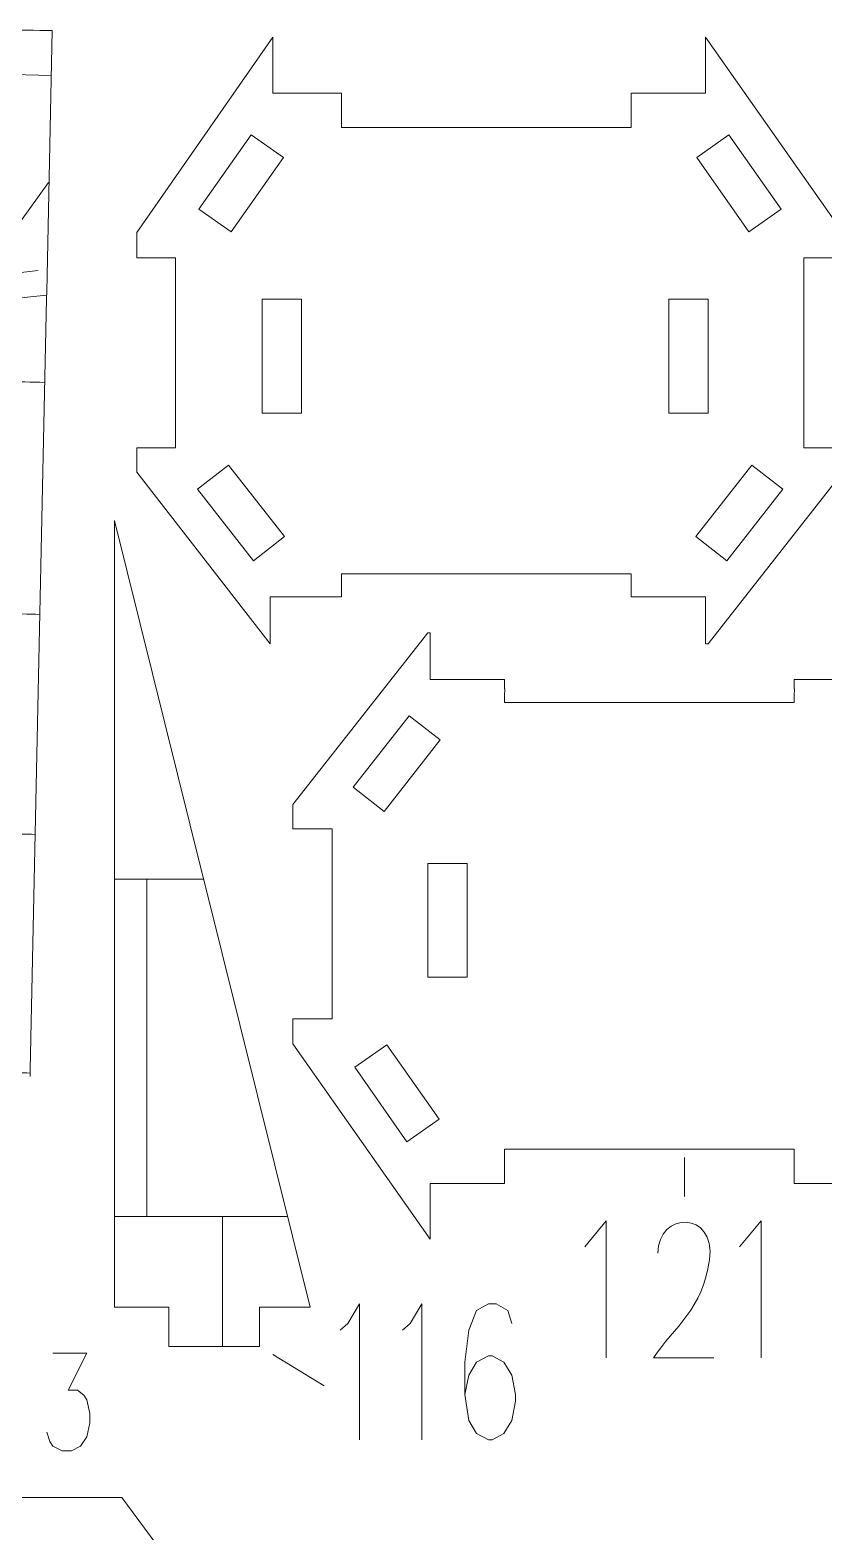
# Model space of a CAD drawing. Header units: millimetres. Extents: x -182 to 184, y -139 to 138.
# Drawn here: x -47 to 19.5, y 8.1 to 134.1 of the extents above; entities that cross this region are included whole.
import ezdxf

# ---------------------------------------------------------------- set-up
doc = ezdxf.new("R2010")
doc.units = ezdxf.units.MM
doc.header["$MEASUREMENT"] = 0
doc.layers.add('Layer 1', color=7, linetype='Continuous')

msp = doc.modelspace()

# ---------------------------------------------------------------- linework, layer by layer
at = {"layer": 'Layer 1', "lineweight": 9}
for points, knots in [([(-45.6388, 112.0878), (-45.6388, 112.0878), (-45.1727, 134.0087), (-45.1727, 134.0087), (-45.1727, 134.0087), (-46.5086, 134.0401), (-48.1155, 134.055), (-49.4509, 134.0479), (-49.4509, 134.0479), (-63.7022, 133.9591), (-77.8606, 131.6785), (-91.4339, 127.2764), (-91.4339, 127.2764), (-91.4339, 127.2764), (-90.6795, 124.6924), (-90.6795, 124.6924)], [0, 0, 0, 0, 0.2, 0.2, 0.2, 0.2, 0.4, 0.4, 0.4, 0.4, 0.6, 0.6, 0.6, 0.6, 1, 1, 1, 1]), ([(-20.9048, 127.8864), (-20.9048, 127.8864), (-20.9048, 128.7665), (-20.9048, 128.7665), (-20.9048, 128.7665), (-20.9048, 128.7665), (-26.6789, 128.7665), (-26.6789, 128.7665), (-26.6789, 128.7665), (-26.6789, 128.7665), (-26.6789, 133.4456), (-26.6789, 133.4456), (-26.6789, 133.4456), (-26.6789, 133.4456), (-38.0947, 117.0638), (-38.0947, 117.0638), (-38.0947, 117.0638), (-38.0947, 117.0638), (-38.0947, 114.9457), (-38.0947, 114.9457), (-38.0947, 114.9457), (-38.0947, 114.9457), (-34.8303, 114.9457), (-34.8303, 114.9457), (-34.8303, 114.9457), (-34.8303, 114.9457), (-34.8303, 99.0103), (-34.8303, 99.0103), (-34.8303, 99.0103), (-34.8303, 99.0103), (-38.0947, 99.0103), (-38.0947, 99.0103), (-38.0947, 99.0103), (-38.0947, 99.0103), (-38.0947, 96.9748), (-38.0947, 96.9748), (-38.0947, 96.9748), (-38.0947, 96.9748), (-26.8991, 82.5806), (-26.8991, 82.5806), (-26.8991, 82.5806), (-26.8991, 82.5806), (-26.8991, 86.5033), (-26.8991, 86.5033), (-26.8991, 86.5033), (-26.8991, 86.5033), (-20.9048, 86.5033), (-20.9048, 86.5033), (-20.9048, 86.5033), (-20.9048, 86.5033), (-20.9048, 87.1866), (-20.9048, 87.1866)], [0, 0, 0, 0, 0.07142857, 0.07142857, 0.07142857, 0.07142857, 0.14285714, 0.14285714, 0.14285714, 0.14285714, 0.21428571, 0.21428571, 0.21428571, 0.21428571, 0.28571429, 0.28571429, 0.28571429, 0.28571429, 0.35714286, 0.35714286, 0.35714286, 0.35714286, 0.42857143, 0.42857143, 0.42857143, 0.42857143, 0.5, 0.5, 0.5, 0.5, 0.57142857, 0.57142857, 0.57142857, 0.57142857, 0.64285714, 0.64285714, 0.64285714, 0.64285714, 0.71428571, 0.71428571, 0.71428571, 0.71428571, 0.78571429, 0.78571429, 0.78571429, 0.78571429, 0.85714286, 0.85714286, 0.85714286, 0.85714286, 1, 1, 1, 1]), ([(3.3919, 87.1866), (3.3919, 87.1866), (3.3919, 86.5033), (3.3919, 86.5033), (3.3919, 86.5033), (3.3919, 86.5033), (9.6212, 86.5033), (9.6212, 86.5033), (9.6212, 86.5033), (9.6212, 86.5033), (9.6212, 82.5806), (9.6212, 82.5806), (9.6212, 82.5806), (9.6212, 82.5806), (9.8434, 82.5806), (9.8434, 82.5806), (9.8434, 82.5806), (9.8434, 82.5806), (21.1411, 96.9748), (21.1411, 96.9748), (21.1411, 96.9748), (21.1411, 96.9748), (21.1411, 99.0103), (21.1411, 99.0103), (21.1411, 99.0103), (21.1411, 99.0103), (17.8463, 99.0103), (17.8463, 99.0103), (17.8463, 99.0103), (17.8463, 99.0103), (17.8463, 114.9457), (17.8463, 114.9457), (17.8463, 114.9457), (17.8463, 114.9457), (21.1411, 114.9457), (21.1411, 114.9457), (21.1411, 114.9457), (21.1411, 114.9457), (21.1411, 117.0638), (21.1411, 117.0638), (21.1411, 117.0638), (21.1411, 117.0638), (9.6212, 133.4456), (9.6212, 133.4456), (9.6212, 133.4456), (9.6212, 133.4456), (9.6212, 128.7665), (9.6212, 128.7665), (9.6212, 128.7665), (9.6212, 128.7665), (3.3919, 128.7665), (3.3919, 128.7665), (3.3919, 128.7665), (3.3919, 128.7665), (3.3919, 127.8864), (3.3919, 127.8864)], [0, 0, 0, 0, 0.06666667, 0.06666667, 0.06666667, 0.06666667, 0.13333333, 0.13333333, 0.13333333, 0.13333333, 0.2, 0.2, 0.2, 0.2, 0.26666667, 0.26666667, 0.26666667, 0.26666667, 0.33333333, 0.33333333, 0.33333333, 0.33333333, 0.4, 0.4, 0.4, 0.4, 0.46666667, 0.46666667, 0.46666667, 0.46666667, 0.53333333, 0.53333333, 0.53333333, 0.53333333, 0.6, 0.6, 0.6, 0.6, 0.66666667, 0.66666667, 0.66666667, 0.66666667, 0.73333333, 0.73333333, 0.73333333, 0.73333333, 0.8, 0.8, 0.8, 0.8, 0.86666667, 0.86666667, 0.86666667, 0.86666667, 1, 1, 1, 1]), ([(3.3919, 127.3242), (3.3919, 127.3242), (3.3919, 125.8819), (3.3919, 125.8819), (3.3919, 125.8819), (3.3919, 125.8819), (-20.9048, 125.8819), (-20.9048, 125.8819), (-20.9048, 125.8819), (-20.9048, 125.8819), (-20.9048, 127.3242), (-20.9048, 127.3242)], [0, 0, 0, 0, 0.25, 0.25, 0.25, 0.25, 0.5, 0.5, 0.5, 0.5, 1, 1, 1, 1]), ([(-32.8692, 119.0258), (-32.8692, 119.0258), (-28.4909, 125.2624), (-28.4909, 125.2624), (-28.4909, 125.2624), (-28.4909, 125.2624), (-25.7884, 123.3652), (-25.7884, 123.3652), (-25.7884, 123.3652), (-25.7884, 123.3652), (-30.1666, 117.1286), (-30.1666, 117.1286), (-30.1666, 117.1286), (-30.1666, 117.1286), (-32.8692, 119.0258), (-32.8692, 119.0258)], [0, 0, 0, 0, 0.2, 0.2, 0.2, 0.2, 0.4, 0.4, 0.4, 0.4, 0.6, 0.6, 0.6, 0.6, 1, 1, 1, 1]), ([(15.9612, 119.0258), (15.9612, 119.0258), (13.2587, 117.1286), (13.2587, 117.1286), (13.2587, 117.1286), (13.2587, 117.1286), (8.8804, 123.3652), (8.8804, 123.3652), (8.8804, 123.3652), (8.8804, 123.3652), (11.5829, 125.2624), (11.5829, 125.2624), (11.5829, 125.2624), (11.5829, 125.2624), (15.9612, 119.0258), (15.9612, 119.0258)], [0, 0, 0, 0, 0.2, 0.2, 0.2, 0.2, 0.4, 0.4, 0.4, 0.4, 0.6, 0.6, 0.6, 0.6, 1, 1, 1, 1]), ([(-27.5657, 101.9251), (-27.5657, 101.9251), (-27.5657, 111.4734), (-27.5657, 111.4734), (-27.5657, 111.4734), (-27.5657, 111.4734), (-24.2637, 111.4734), (-24.2637, 111.4734), (-24.2637, 111.4734), (-24.2637, 111.4734), (-24.2637, 101.9251), (-24.2637, 101.9251), (-24.2637, 101.9251), (-24.2637, 101.9251), (-27.5657, 101.9251), (-27.5657, 101.9251)], [0, 0, 0, 0, 0.2, 0.2, 0.2, 0.2, 0.4, 0.4, 0.4, 0.4, 0.6, 0.6, 0.6, 0.6, 1, 1, 1, 1]), ([(6.5243, 101.9251), (6.5243, 101.9251), (6.5243, 111.4734), (6.5243, 111.4734), (6.5243, 111.4734), (6.5243, 111.4734), (9.8263, 111.4734), (9.8263, 111.4734), (9.8263, 111.4734), (9.8263, 111.4734), (9.8263, 101.9251), (9.8263, 101.9251), (9.8263, 101.9251), (9.8263, 101.9251), (6.5243, 101.9251), (6.5243, 101.9251)], [0, 0, 0, 0, 0.2, 0.2, 0.2, 0.2, 0.4, 0.4, 0.4, 0.4, 0.6, 0.6, 0.6, 0.6, 1, 1, 1, 1]), ([(-30.3973, 97.5689), (-30.3973, 97.5689), (-25.7039, 91.5659), (-25.7039, 91.5659), (-25.7039, 91.5659), (-25.7039, 91.5659), (-28.3052, 89.5321), (-28.3052, 89.5321), (-28.3052, 89.5321), (-28.3052, 89.5321), (-32.9986, 95.5351), (-32.9986, 95.5351), (-32.9986, 95.5351), (-32.9986, 95.5351), (-30.3973, 97.5689), (-30.3973, 97.5689)], [0, 0, 0, 0, 0.2, 0.2, 0.2, 0.2, 0.4, 0.4, 0.4, 0.4, 0.6, 0.6, 0.6, 0.6, 1, 1, 1, 1]), ([(11.3972, 89.5321), (11.3972, 89.5321), (8.7959, 91.5659), (8.7959, 91.5659), (8.7959, 91.5659), (8.7959, 91.5659), (13.4894, 97.5689), (13.4894, 97.5689), (13.4894, 97.5689), (13.4894, 97.5689), (16.0907, 95.5351), (16.0907, 95.5351), (16.0907, 95.5351), (16.0907, 95.5351), (11.3972, 89.5321), (11.3972, 89.5321)], [0, 0, 0, 0, 0.2, 0.2, 0.2, 0.2, 0.4, 0.4, 0.4, 0.4, 0.6, 0.6, 0.6, 0.6, 1, 1, 1, 1]), ([(-32.5481, 63.0902), (-32.5481, 63.0902), (-39.9657, 92.9056), (-39.9657, 92.9056), (-39.9657, 92.9056), (-39.9657, 92.9056), (-39.9657, 63.0985), (-39.9657, 63.0985)], [0, 0, 0, 0, 0.33333333, 0.33333333, 0.33333333, 0.33333333, 1, 1, 1, 1]), ([(-20.9048, 87.7488), (-20.9048, 87.7488), (-20.9048, 88.432), (-20.9048, 88.432), (-20.9048, 88.432), (-20.9048, 88.432), (3.3919, 88.432), (3.3919, 88.432), (3.3919, 88.432), (3.3919, 88.432), (3.3919, 87.7488), (3.3919, 87.7488)], [0, 0, 0, 0, 0.25, 0.25, 0.25, 0.25, 0.5, 0.5, 0.5, 0.5, 1, 1, 1, 1]), ([(-7.2372, 78.7878), (-7.2372, 78.7878), (-7.2372, 79.5711), (-7.2372, 79.5711), (-7.2372, 79.5711), (-7.2372, 79.5711), (-13.4665, 79.5711), (-13.4665, 79.5711), (-13.4665, 79.5711), (-13.4665, 79.5711), (-13.4665, 83.4938), (-13.4665, 83.4938), (-13.4665, 83.4938), (-13.4665, 83.4938), (-13.6887, 83.4938), (-13.6887, 83.4938), (-13.6887, 83.4938), (-13.6887, 83.4938), (-24.9864, 69.0996), (-24.9864, 69.0996), (-24.9864, 69.0996), (-24.9864, 69.0996), (-24.9864, 67.0641), (-24.9864, 67.0641), (-24.9864, 67.0641), (-24.9864, 67.0641), (-21.6916, 67.0641), (-21.6916, 67.0641), (-21.6916, 67.0641), (-21.6916, 67.0641), (-21.6916, 61.039), (-21.6916, 61.039), (-21.6916, 61.039), (-21.6916, 61.039), (-21.6916, 51.1287), (-21.6916, 51.1287), (-21.6916, 51.1287), (-21.6916, 51.1287), (-24.9864, 51.1287), (-24.9864, 51.1287), (-24.9864, 51.1287), (-24.9864, 51.1287), (-24.9864, 49.0106), (-24.9864, 49.0106), (-24.9864, 49.0106), (-24.9864, 49.0106), (-13.4665, 32.6288), (-13.4665, 32.6288), (-13.4665, 32.6288), (-13.4665, 32.6288), (-13.4665, 37.3079), (-13.4665, 37.3079), (-13.4665, 37.3079), (-13.4665, 37.3079), (-7.2372, 37.3079), (-7.2372, 37.3079), (-7.2372, 37.3079), (-7.2372, 37.3079), (-7.2372, 38.5685), (-7.2372, 38.5685)], [0, 0, 0, 0, 0.0625, 0.0625, 0.0625, 0.0625, 0.125, 0.125, 0.125, 0.125, 0.1875, 0.1875, 0.1875, 0.1875, 0.25, 0.25, 0.25, 0.25, 0.3125, 0.3125, 0.3125, 0.3125, 0.375, 0.375, 0.375, 0.375, 0.4375, 0.4375, 0.4375, 0.4375, 0.5, 0.5, 0.5, 0.5, 0.5625, 0.5625, 0.5625, 0.5625, 0.625, 0.625, 0.625, 0.625, 0.6875, 0.6875, 0.6875, 0.6875, 0.75, 0.75, 0.75, 0.75, 0.8125, 0.8125, 0.8125, 0.8125, 0.875, 0.875, 0.875, 0.875, 1, 1, 1, 1]), ([(17.0595, 38.5685), (17.0595, 38.5685), (17.0595, 37.3079), (17.0595, 37.3079), (17.0595, 37.3079), (17.0595, 37.3079), (22.8336, 37.3079), (22.8336, 37.3079), (22.8336, 37.3079), (22.8336, 37.3079), (22.8336, 32.6288), (22.8336, 32.6288), (22.8336, 32.6288), (22.8336, 32.6288), (34.2494, 49.0106), (34.2494, 49.0106), (34.2494, 49.0106), (34.2494, 49.0106), (34.2494, 51.1287), (34.2494, 51.1287), (34.2494, 51.1287), (34.2494, 51.1287), (30.985, 51.1287), (30.985, 51.1287), (30.985, 51.1287), (30.985, 51.1287), (30.985, 57.5112), (30.985, 57.5112), (30.985, 57.5112), (30.985, 57.5112), (30.985, 67.0641), (30.985, 67.0641), (30.985, 67.0641), (30.985, 67.0641), (34.2494, 67.0641), (34.2494, 67.0641), (34.2494, 67.0641), (34.2494, 67.0641), (34.2494, 69.0996), (34.2494, 69.0996), (34.2494, 69.0996), (34.2494, 69.0996), (23.0538, 83.4938), (23.0538, 83.4938), (23.0538, 83.4938), (23.0538, 83.4938), (23.0538, 79.5711), (23.0538, 79.5711), (23.0538, 79.5711), (23.0538, 79.5711), (17.0595, 79.5711), (17.0595, 79.5711), (17.0595, 79.5711), (17.0595, 79.5711), (17.0595, 78.7878), (17.0595, 78.7878)], [0, 0, 0, 0, 0.06666667, 0.06666667, 0.06666667, 0.06666667, 0.13333333, 0.13333333, 0.13333333, 0.13333333, 0.2, 0.2, 0.2, 0.2, 0.26666667, 0.26666667, 0.26666667, 0.26666667, 0.33333333, 0.33333333, 0.33333333, 0.33333333, 0.4, 0.4, 0.4, 0.4, 0.46666667, 0.46666667, 0.46666667, 0.46666667, 0.53333333, 0.53333333, 0.53333333, 0.53333333, 0.6, 0.6, 0.6, 0.6, 0.66666667, 0.66666667, 0.66666667, 0.66666667, 0.73333333, 0.73333333, 0.73333333, 0.73333333, 0.8, 0.8, 0.8, 0.8, 0.86666667, 0.86666667, 0.86666667, 0.86666667, 1, 1, 1, 1]), ([(17.0595, 78.2254), (17.0595, 78.2254), (17.0595, 77.6424), (17.0595, 77.6424), (17.0595, 77.6424), (17.0595, 77.6424), (-7.2372, 77.6424), (-7.2372, 77.6424), (-7.2372, 77.6424), (-7.2372, 77.6424), (-7.2372, 78.2254), (-7.2372, 78.2254)], [0, 0, 0, 0, 0.25, 0.25, 0.25, 0.25, 0.5, 0.5, 0.5, 0.5, 1, 1, 1, 1]), ([(-15.2425, 76.5423), (-15.2425, 76.5423), (-12.6412, 74.5085), (-12.6412, 74.5085), (-12.6412, 74.5085), (-12.6412, 74.5085), (-17.3347, 68.5055), (-17.3347, 68.5055), (-17.3347, 68.5055), (-17.3347, 68.5055), (-19.936, 70.5393), (-19.936, 70.5393), (-19.936, 70.5393), (-19.936, 70.5393), (-15.2425, 76.5423), (-15.2425, 76.5423)], [0, 0, 0, 0, 0.2, 0.2, 0.2, 0.2, 0.4, 0.4, 0.4, 0.4, 0.6, 0.6, 0.6, 0.6, 1, 1, 1, 1]), ([(-10.3696, 64.1493), (-10.3696, 64.1493), (-10.3696, 54.601), (-10.3696, 54.601), (-10.3696, 54.601), (-10.3696, 54.601), (-13.6716, 54.601), (-13.6716, 54.601), (-13.6716, 54.601), (-13.6716, 54.601), (-13.6716, 64.1493), (-13.6716, 64.1493), (-13.6716, 64.1493), (-13.6716, 64.1493), (-10.3696, 64.1493), (-10.3696, 64.1493)], [0, 0, 0, 0, 0.2, 0.2, 0.2, 0.2, 0.4, 0.4, 0.4, 0.4, 0.6, 0.6, 0.6, 0.6, 1, 1, 1, 1]), ([(-39.9657, 62.5363), (-39.9657, 62.5363), (-39.9657, 26.9392), (-39.9657, 26.9392), (-39.9657, 26.9392), (-39.9657, 26.9392), (-35.4109, 26.9392), (-35.4109, 26.9392), (-35.4109, 26.9392), (-35.4109, 26.9392), (-35.4109, 25.5693), (-35.4109, 25.5693)], [0, 0, 0, 0, 0.25, 0.25, 0.25, 0.25, 0.5, 0.5, 0.5, 0.5, 1, 1, 1, 1]), ([(-27.7909, 25.5693), (-27.7909, 25.5693), (-27.7909, 26.9392), (-27.7909, 26.9392), (-27.7909, 26.9392), (-27.7909, 26.9392), (-23.5543, 26.9392), (-23.5543, 26.9392), (-23.5543, 26.9392), (-23.5543, 26.9392), (-32.4124, 62.5446), (-32.4124, 62.5446)], [0, 0, 0, 0, 0.25, 0.25, 0.25, 0.25, 0.5, 0.5, 0.5, 0.5, 1, 1, 1, 1]), ([(-19.8065, 47.0486), (-19.8065, 47.0486), (-17.104, 48.9458), (-17.104, 48.9458), (-17.104, 48.9458), (-17.104, 48.9458), (-12.7257, 42.7092), (-12.7257, 42.7092), (-12.7257, 42.7092), (-12.7257, 42.7092), (-15.4282, 40.812), (-15.4282, 40.812), (-15.4282, 40.812), (-15.4282, 40.812), (-19.8065, 47.0486), (-19.8065, 47.0486)], [0, 0, 0, 0, 0.2, 0.2, 0.2, 0.2, 0.4, 0.4, 0.4, 0.4, 0.6, 0.6, 0.6, 0.6, 1, 1, 1, 1]), ([(-7.2372, 39.1307), (-7.2372, 39.1307), (-7.2372, 40.1925), (-7.2372, 40.1925), (-7.2372, 40.1925), (-7.2372, 40.1925), (17.0595, 40.1925), (17.0595, 40.1925), (17.0595, 40.1925), (17.0595, 40.1925), (17.0595, 39.1307), (17.0595, 39.1307)], [0, 0, 0, 0, 0.25, 0.25, 0.25, 0.25, 0.5, 0.5, 0.5, 0.5, 1, 1, 1, 1]), ([(-35.4109, 25.0071), (-35.4109, 25.0071), (-35.4109, 23.6372), (-35.4109, 23.6372), (-35.4109, 23.6372), (-35.4109, 23.6372), (-27.7909, 23.6372), (-27.7909, 23.6372), (-27.7909, 23.6372), (-27.7909, 23.6372), (-27.7909, 25.0071), (-27.7909, 25.0071)], [0, 0, 0, 0, 0.25, 0.25, 0.25, 0.25, 0.5, 0.5, 0.5, 0.5, 1, 1, 1, 1]), ([(-32.6099, 0.5131), (-32.6099, 0.5131), (-32.6099, 1.8438), (-32.6099, 1.8438), (-32.6099, 1.8438), (-32.6099, 1.8438), (-39.327, 10.9552), (-39.327, 10.9552), (-39.327, 10.9552), (-39.327, 10.9552), (-70.3037, 10.9552), (-70.3037, 10.9552), (-70.3037, 10.9552), (-70.3037, 10.9552), (-77.3343, 1.4186), (-77.3343, 1.4186), (-77.3343, 1.4186), (-77.3343, 1.4186), (-77.3343, 0.5131), (-77.3343, 0.5131)], [0, 0, 0, 0, 0.16666667, 0.16666667, 0.16666667, 0.16666667, 0.33333333, 0.33333333, 0.33333333, 0.33333333, 0.5, 0.5, 0.5, 0.5, 0.66666667, 0.66666667, 0.66666667, 0.66666667, 1, 1, 1, 1])]:
    msp.add_open_spline(points, degree=3, knots=knots, dxfattribs=at)
at = {"layer": 'Layer 1', "color": 5, "lineweight": 9}
for points in [[(-49.5549, 130.3463), (-49.5549, 130.3463), (-45.2525, 130.2548), (-45.2525, 130.2548)], [(-47.8324, 117.9815), (-47.8324, 117.9815), (-45.4863, 121.2668), (-45.4863, 121.2668)], [(-32.4803, 62.8174), (-32.4803, 62.8174), (-39.9657, 62.8174), (-39.9657, 62.8174)], [(-37.2439, 34.5457), (-37.2439, 34.5457), (-37.2439, 62.8174), (-37.2439, 62.8174)], [(-25.4468, 34.5457), (-25.4468, 34.5457), (-39.9657, 34.5457), (-39.9657, 34.5457)], [(-30.8939, 34.5457), (-30.8939, 34.5457), (-30.8939, 23.6372), (-30.8939, 23.6372)]]:
    msp.add_open_spline(points, degree=3, dxfattribs=at)
at = {"layer": 'Layer 1', "color": 1, "lineweight": 9}
for points in [[(-20.9048, 127.3242), (-20.9048, 127.3242), (-20.9046, 127.8864), (-20.9046, 127.8864)], [(3.3919, 127.3242), (3.3919, 127.3242), (3.3921, 127.8864), (3.3921, 127.8864)], [(-45.6504, 111.5258), (-45.6504, 111.5258), (-45.639, 112.0878), (-45.639, 112.0878)], [(-20.9048, 87.1866), (-20.9048, 87.1866), (-20.9046, 87.7488), (-20.9046, 87.7488)], [(3.3919, 87.1866), (3.3919, 87.1866), (3.3921, 87.7488), (3.3921, 87.7488)], [(-7.2461, 78.2256), (-7.2461, 78.2256), (-7.2283, 78.7876), (-7.2283, 78.7876)], [(17.0506, 78.2256), (17.0506, 78.2256), (17.0684, 78.7876), (17.0684, 78.7876)], [(-39.9656, 62.5363), (-39.9656, 62.5363), (-39.9658, 63.0985), (-39.9658, 63.0985)], [(-32.4124, 62.5446), (-32.4124, 62.5446), (-32.5482, 63.0902), (-32.5482, 63.0902)], [(-47.0375, 46.2905), (-47.0375, 46.2905), (-47.0261, 46.8525), (-47.0261, 46.8525)], [(-7.2373, 38.5685), (-7.2373, 38.5685), (-7.2371, 39.1307), (-7.2371, 39.1307)], [(7.8408, 36.2013), (7.8408, 36.2013), (7.8408, 39.498), (7.8408, 39.498)], [(17.0596, 38.5685), (17.0596, 38.5685), (17.0594, 39.1307), (17.0594, 39.1307)], [(-35.411, 25.0071), (-35.411, 25.0071), (-35.4108, 25.5693), (-35.4108, 25.5693)], [(-27.791, 25.0071), (-27.791, 25.0071), (-27.7908, 25.5693), (-27.7908, 25.5693)], [(-22.3568, 20.3345), (-22.3568, 20.3345), (-26.6618, 22.9509), (-26.6618, 22.9509)]]:
    msp.add_open_spline(points, degree=3, dxfattribs=at)
at = {"layer": 'Layer 1', "color": 5, "lineweight": 9}
for points in [[(-45.6447, 111.8068), (-45.6447, 111.8068), (-64.7031, 109.835), (-64.7031, 109.835), (-64.7031, 109.835), (-64.7031, 109.835), (-72.3327, 116.1341), (-72.3327, 116.1341)], [(-46.3668, 113.8933), (-46.3668, 113.8933), (-60.7225, 112.215), (-60.7225, 112.215), (-60.7225, 112.215), (-60.7225, 112.215), (-62.0913, 110.1052), (-62.0913, 110.1052)], [(-83.2434, 99.2215), (-72.5036, 102.6784), (-61.0505, 104.5456), (-49.1613, 104.5456), (-49.1613, 104.5456), (-48.037, 104.5456), (-46.9165, 104.5288), (-45.8002, 104.4957)], [(-77.7862, 80.5293), (-68.7798, 83.4871), (-59.1574, 85.0872), (-49.1613, 85.0872), (-49.1613, 85.0872), (-48.1751, 85.0872), (-47.1926, 85.0715), (-46.2139, 85.0406)], [(-57.5574, 66.1518), (-54.8023, 66.4664), (-52.0006, 66.628), (-49.1613, 66.628), (-49.1613, 66.628), (-48.3061, 66.628), (-47.4543, 66.6133), (-46.6063, 66.5842)], [(-66.9907, 43.5517), (-61.4172, 45.5341), (-55.4152, 46.6134), (-49.1613, 46.6134), (-49.1613, 46.6134), (-48.4481, 46.6134), (-47.7382, 46.5993), (-47.0318, 46.5715)]]:
    msp.add_open_spline(points, degree=3, knots=[0, 0, 0, 0, 0.33333333, 0.33333333, 0.33333333, 0.33333333, 1, 1, 1, 1], dxfattribs=at)
at = {"layer": 'Layer 1', "lineweight": 9}
msp.add_open_spline([(-47.0259, 46.8525), (-47.0259, 46.8525), (-45.6508, 111.5258), (-45.6508, 111.5258)], degree=3, dxfattribs=at)
at = {"layer": 'Layer 1', "color": 1, "lineweight": 9}
for points, knots in [([(-0.5065, 31.9902), (-0.5065, 31.9902), (1.2897, 34.1735), (1.2897, 34.1735), (1.2897, 34.1735), (1.2897, 34.1735), (1.2897, 22.6825), (1.2897, 22.6825)], [0, 0, 0, 0, 0.33333333, 0.33333333, 0.33333333, 0.33333333, 1, 1, 1, 1]), ([(5.6181, 31.4485), (5.6181, 34.9657), (10.5157, 35.0691), (9.9465, 30.8903), (9.9465, 30.8903), (9.3774, 26.7116), (7.0141, 25.35), (5.261, 22.6825), (5.261, 22.6825), (5.261, 22.6825), (10.3145, 22.6825), (10.3145, 22.6825)], [0, 0, 0, 0, 0.25, 0.25, 0.25, 0.25, 0.5, 0.5, 0.5, 0.5, 1, 1, 1, 1]), ([(12.4786, 31.9902), (12.4786, 31.9902), (14.275, 34.1735), (14.275, 34.1735), (14.275, 34.1735), (14.275, 34.1735), (14.275, 22.6825), (14.275, 22.6825)], [0, 0, 0, 0, 0.33333333, 0.33333333, 0.33333333, 0.33333333, 1, 1, 1, 1]), ([(-21.0391, 25.0154), (-21.0391, 25.0154), (-20.3812, 25.5691), (-20.3812, 25.5691), (-20.3812, 25.5691), (-20.3812, 25.5691), (-19.3992, 27.1975), (-19.3992, 27.1975), (-19.3992, 27.1975), (-19.3992, 27.1975), (-19.3992, 15.7981), (-19.3992, 15.7981)], [0, 0, 0, 0, 0.25, 0.25, 0.25, 0.25, 0.5, 0.5, 0.5, 0.5, 1, 1, 1, 1]), ([(-15.8052, 25.0154), (-15.8052, 25.0154), (-15.1473, 25.5691), (-15.1473, 25.5691), (-15.1473, 25.5691), (-15.1473, 25.5691), (-14.1654, 27.1975), (-14.1654, 27.1975), (-14.1654, 27.1975), (-14.1654, 27.1975), (-14.1654, 15.7981), (-14.1654, 15.7981)], [0, 0, 0, 0, 0.25, 0.25, 0.25, 0.25, 0.5, 0.5, 0.5, 0.5, 1, 1, 1, 1]), ([(-6.6337, 25.5691), (-6.6337, 25.5691), (-6.9675, 26.6439), (-6.9675, 26.6439), (-6.9675, 26.6439), (-6.9675, 26.6439), (-7.9495, 27.1975), (-7.9495, 27.1975), (-7.9495, 27.1975), (-7.9495, 27.1975), (-8.5976, 27.1975), (-8.5976, 27.1975), (-8.5976, 27.1975), (-8.5976, 27.1975), (-9.5796, 26.6439), (-9.5796, 26.6439), (-9.5796, 26.6439), (-9.5796, 26.6439), (-10.2375, 25.0154), (-10.2375, 25.0154), (-10.2375, 25.0154), (-10.2375, 25.0154), (-10.5615, 22.3121), (-10.5615, 22.3121), (-10.5615, 22.3121), (-10.5615, 22.3121), (-10.5615, 19.5925), (-10.5615, 19.5925), (-10.5615, 19.5925), (-10.5615, 19.5925), (-10.2375, 17.4266), (-10.2375, 17.4266), (-10.2375, 17.4266), (-10.2375, 17.4266), (-9.5796, 16.3355), (-9.5796, 16.3355), (-9.5796, 16.3355), (-9.5796, 16.3355), (-8.5976, 15.7981), (-8.5976, 15.7981), (-8.5976, 15.7981), (-8.5976, 15.7981), (-8.2736, 15.7981), (-8.2736, 15.7981), (-8.2736, 15.7981), (-8.2736, 15.7981), (-7.2916, 16.3355), (-7.2916, 16.3355), (-7.2916, 16.3355), (-7.2916, 16.3355), (-6.6337, 17.4266), (-6.6337, 17.4266), (-6.6337, 17.4266), (-6.6337, 17.4266), (-6.3096, 19.0551), (-6.3096, 19.0551), (-6.3096, 19.0551), (-6.3096, 19.0551), (-6.3096, 19.5925), (-6.3096, 19.5925), (-6.3096, 19.5925), (-6.3096, 19.5925), (-6.6337, 21.221), (-6.6337, 21.221), (-6.6337, 21.221), (-6.6337, 21.221), (-7.2916, 22.3121), (-7.2916, 22.3121), (-7.2916, 22.3121), (-7.2916, 22.3121), (-8.2736, 22.8495), (-8.2736, 22.8495), (-8.2736, 22.8495), (-8.2736, 22.8495), (-8.5976, 22.8495), (-8.5976, 22.8495), (-8.5976, 22.8495), (-8.5976, 22.8495), (-9.5796, 22.3121), (-9.5796, 22.3121), (-9.5796, 22.3121), (-9.5796, 22.3121), (-10.2375, 21.221), (-10.2375, 21.221), (-10.2375, 21.221), (-10.2375, 21.221), (-10.5615, 19.5925), (-10.5615, 19.5925)], [0, 0, 0, 0, 0.04347826, 0.04347826, 0.04347826, 0.04347826, 0.08695652, 0.08695652, 0.08695652, 0.08695652, 0.13043478, 0.13043478, 0.13043478, 0.13043478, 0.17391304, 0.17391304, 0.17391304, 0.17391304, 0.2173913, 0.2173913, 0.2173913, 0.2173913, 0.26086957, 0.26086957, 0.26086957, 0.26086957, 0.30434783, 0.30434783, 0.30434783, 0.30434783, 0.34782609, 0.34782609, 0.34782609, 0.34782609, 0.39130435, 0.39130435, 0.39130435, 0.39130435, 0.43478261, 0.43478261, 0.43478261, 0.43478261, 0.47826087, 0.47826087, 0.47826087, 0.47826087, 0.52173913, 0.52173913, 0.52173913, 0.52173913, 0.56521739, 0.56521739, 0.56521739, 0.56521739, 0.60869565, 0.60869565, 0.60869565, 0.60869565, 0.65217391, 0.65217391, 0.65217391, 0.65217391, 0.69565217, 0.69565217, 0.69565217, 0.69565217, 0.73913043, 0.73913043, 0.73913043, 0.73913043, 0.7826087, 0.7826087, 0.7826087, 0.7826087, 0.82608696, 0.82608696, 0.82608696, 0.82608696, 0.86956522, 0.86956522, 0.86956522, 0.86956522, 0.91304348, 0.91304348, 0.91304348, 0.91304348, 1, 1, 1, 1]), ([(-45.1165, 23.0687), (-45.1165, 23.0687), (-42.2853, 23.0687), (-42.2853, 23.0687), (-42.2853, 23.0687), (-42.2853, 23.0687), (-43.8282, 19.9556), (-43.8282, 19.9556), (-43.8282, 19.9556), (-43.8282, 19.9556), (-43.0567, 19.9556), (-43.0567, 19.9556), (-43.0567, 19.9556), (-43.0567, 19.9556), (-42.5398, 19.5577), (-42.5398, 19.5577), (-42.5398, 19.5577), (-42.5398, 19.5577), (-42.2853, 19.1715), (-42.2853, 19.1715), (-42.2853, 19.1715), (-42.2853, 19.1715), (-42.0307, 18.0012), (-42.0307, 18.0012), (-42.0307, 18.0012), (-42.0307, 18.0012), (-42.0307, 17.2171), (-42.0307, 17.2171), (-42.0307, 17.2171), (-42.0307, 17.2171), (-42.2853, 16.0467), (-42.2853, 16.0467), (-42.2853, 16.0467), (-42.2853, 16.0467), (-42.8021, 15.2743), (-42.8021, 15.2743), (-42.8021, 15.2743), (-42.8021, 15.2743), (-43.5736, 14.8764), (-43.5736, 14.8764), (-43.5736, 14.8764), (-43.5736, 14.8764), (-44.345, 14.8764), (-44.345, 14.8764), (-44.345, 14.8764), (-44.345, 14.8764), (-45.1165, 15.2743), (-45.1165, 15.2743), (-45.1165, 15.2743), (-45.1165, 15.2743), (-45.3711, 15.6605), (-45.3711, 15.6605), (-45.3711, 15.6605), (-45.3711, 15.6605), (-45.6257, 16.4446), (-45.6257, 16.4446)], [0, 0, 0, 0, 0.06666667, 0.06666667, 0.06666667, 0.06666667, 0.13333333, 0.13333333, 0.13333333, 0.13333333, 0.2, 0.2, 0.2, 0.2, 0.26666667, 0.26666667, 0.26666667, 0.26666667, 0.33333333, 0.33333333, 0.33333333, 0.33333333, 0.4, 0.4, 0.4, 0.4, 0.46666667, 0.46666667, 0.46666667, 0.46666667, 0.53333333, 0.53333333, 0.53333333, 0.53333333, 0.6, 0.6, 0.6, 0.6, 0.66666667, 0.66666667, 0.66666667, 0.66666667, 0.73333333, 0.73333333, 0.73333333, 0.73333333, 0.8, 0.8, 0.8, 0.8, 0.86666667, 0.86666667, 0.86666667, 0.86666667, 1, 1, 1, 1])]:
    msp.add_open_spline(points, degree=3, knots=knots, dxfattribs=at)

doc.saveas('drawing.dxf')
